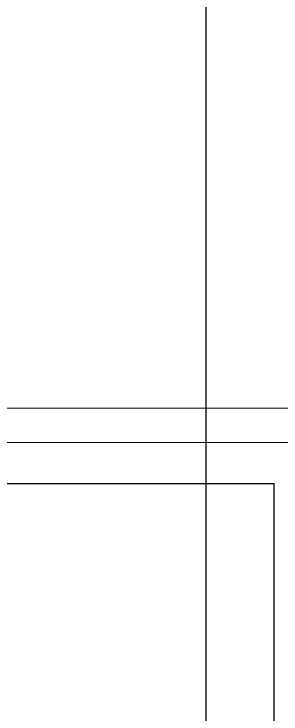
# Model space of a CAD drawing. Extents: x 152195838 to 160350639, y 364657247 to 370318102.
# Drawn here: x 157658246 to 157659222, y 364996855 to 364999411 of the extents above; entities that cross this region are included whole.
import ezdxf

# ---------------------------------------------------------------- set-up
doc = ezdxf.new("R2010")
doc.units = 0
doc.header["$MEASUREMENT"] = 0
doc.layers.add('4A.TEC 벽체 3', color=4, linetype='CONTINUOUS')
doc.layers.add('4A.TEC 벽체 4', color=7, linetype='CONTINUOUS')
doc.layers.add('DEFPOINT', color=135, linetype='CONTINUOUS', plot=False)

# ---------------------------------------------------------------- blocks, each defined once
blk = doc.blocks.new('A$C111325cc')
at = {"layer": 'DEFPOINT'}
blk.add_line((215276.3, 244000), (215276.3, 0), dxfattribs=at)

msp = doc.modelspace()

# ---------------------------------------------------------------- linework, layer by layer
at = {"layer": '4A.TEC 벽체 3', "flags": 128}
for points in [[(157631197.0046, 364997696.8958), (157659197.0046, 364997696.8958)], [(157669097.0046, 364994281.8958), (157659447.0046, 364994281.8958), (157659447.0046, 364993531.8958), (157658447.0046, 364993531.8958), (157658447.0046, 364994531.8958), (157659197.0046, 364994531.8958), (157659197.0046, 364997696.8958)]]:
    msp.add_lwpolyline(points, dxfattribs=at)
at = {"layer": '4A.TEC 벽체 4', "color": 251, "lineweight": 0, "ltscale": 15}
for points in [[(157625672.0046, 364997971.8958), (157659347.0046, 364997971.8958)], [(157631097.0046, 364997846.8958), (157659347.0046, 364997846.8958)]]:
    msp.add_lwpolyline(points, dxfattribs=at)

# ---------------------------------------------------------------- block references
at = {"layer": 'DEFPOINT'}
msp.add_blockref('A$C111325cc', (157443670.7413, 364896968.7328), dxfattribs=at)

doc.saveas('drawing.dxf')
